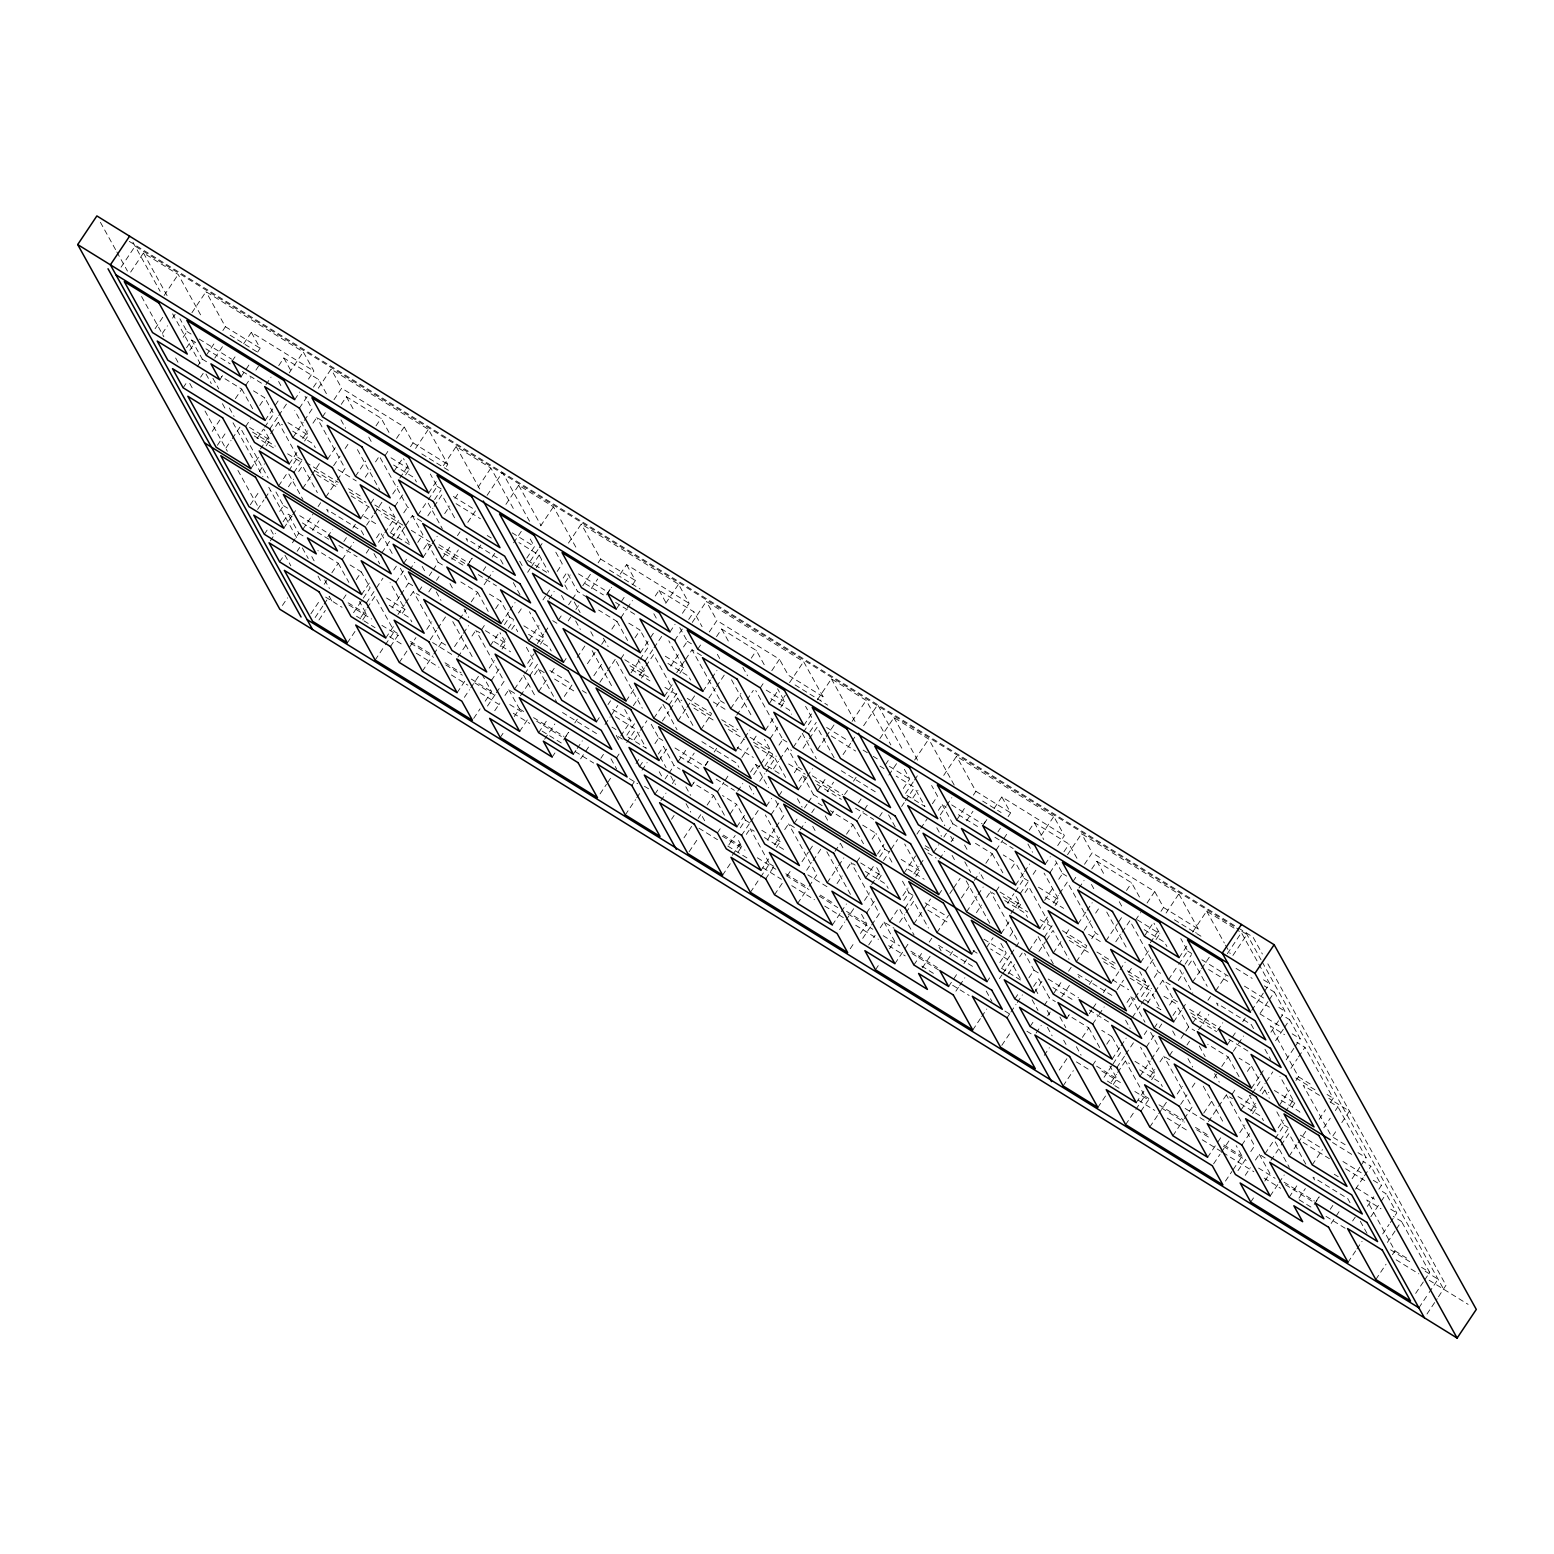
<?xml version="1.0" encoding="UTF-8"?>
<svg xmlns="http://www.w3.org/2000/svg" width="1554" height="1554" viewBox="0 0 1554 1554"><rect width="100%" height="100%" fill="white"/><g stroke="black" fill="none" stroke-linecap="round" stroke-linejoin="round"><path stroke-width="0.75" stroke-dasharray="5 3.75" d="M121.057 267.171L135.12 246.173L1234.595 926.806M130.672 272.067L143.454 252.972L178.205 274.475L201.748 316.938M164.141 295.474L178.205 274.475M155.07 328.749L162.743 317.288M162.335 333.43L167.463 325.796M172.572 318.143L175.136 314.335M191.938 312.684L206.002 291.686L303.283 351.923L313.869 371.017L307.478 380.575M183.158 337.257L187.004 331.526L179.934 318.803M186.597 347.669L191.705 340.035L195.765 342.54M189.821 350.252L194.93 342.618M183.119 387.781L186.966 382.051M197.183 366.783L202.311 359.129L191.705 340.035M206.235 355.361L215.19 341.997M222.863 330.536L225.408 326.728L206.002 291.686M200.621 377.175L203.166 373.368M214.782 358.119L222.455 346.678M219.774 379.778L223.601 374.048M232.148 360.936L236.402 354.953M243.667 343.764L251.34 332.303L313.869 371.017M240.987 376.864L244.813 371.134M246.095 369.23L249.941 363.5M257.595 352.059L260.159 348.232L251.34 332.303M212.199 431.41L219.872 419.968M235.353 398.679L241.764 389.141L221.309 376.495M245.687 385.353L250.796 377.719M255.924 370.085L258.469 366.278M217.366 445.318L225.019 433.857M265.928 384.732L271.056 377.098M278.729 365.637L283.838 358.003L318.589 379.526L327.991 396.503M225.893 448.076L231.022 440.442M232.304 438.539L239.957 427.078L268.22 478.049M245.668 426.495L250.777 418.861M259.732 405.497L264.84 397.863L250.718 389.122M289.219 372.921L303.283 351.923M265.112 420.396L274.067 407.031M275.33 405.128L279.176 399.397M257.051 438.597L263.442 429.059M264.724 427.136L273.679 413.772L264.84 397.863M269.813 428.885L277.486 417.443M278.768 415.52L286.441 404.079M260.47 448.989L269.425 435.644M270.707 433.721L278.38 422.28L282.459 424.805M294.697 399.65L299.805 392.016M250.816 468.725L258.488 457.284M266.161 445.823L270.007 440.093L264.122 429.487M299.398 408.158L307.07 396.697M313.461 387.16L318.589 379.526M259.363 471.503L264.491 463.869M318.298 388.209L331.08 369.114L428.36 429.351L447.785 464.374L445.221 468.201M292.91 437.606L303.127 422.338M304.409 420.415L312.082 408.974L305.031 396.231M250.311 504.778L259.265 491.414M302.719 438.461L307.847 430.827M312.956 423.193L316.802 417.463L324.961 422.513M257.575 509.44L263.966 499.902M265.248 497.999L270.357 490.345M289.238 463.927L296.911 452.467M304.584 441.025L308.411 435.295L294.716 410.567M322.494 416.86L326.321 411.13M333.993 399.689L341.666 388.228L331.08 369.114M278.613 485.936L287.568 472.571M288.85 470.668L297.805 457.303L278.38 422.28M293.939 472.416L301.612 460.955M341.258 404.37L346.387 396.717L381.118 418.24L389.374 433.1M288.442 486.79L293.551 479.156M298.679 471.522L302.506 465.792L317.366 492.599M264.335 534.285L268.162 528.554M279.681 511.383L283.508 505.652L275.272 490.792M302.777 488.344L310.45 476.884M311.732 474.98L319.386 463.519M270.318 540.87L275.427 533.236M283.1 521.775L288.228 514.141L294.308 517.909M327.641 459.11L335.314 447.649M283.78 528.185L291.453 516.724M292.735 514.821L296.561 509.09M333.644 465.695L340.035 456.157M345.143 448.523L348.99 442.793M279.642 561.888L283.469 556.157M292.424 542.793L298.815 533.255L288.228 514.141M302.739 529.467L312.976 514.199M318.084 506.565L320.648 502.738M325.854 497.047L336.091 481.779M337.373 479.875L345.046 468.414L316.802 417.463M376.01 425.874L381.118 418.24M297.125 551.281L299.689 547.474M312.568 530.322L318.958 520.784M355.439 476.32L365.676 461.052M365.268 477.175L370.376 469.541M375.505 461.907L379.331 456.177L407.575 507.128L411.674 509.673M327.797 536.713L332.498 529.331M282.42 605.458L287.529 597.824M385.042 455.575L388.869 449.864M396.542 438.403L404.215 426.942L341.666 388.228M343.881 541.433L346.445 537.626M352.836 528.069L355.4 524.261M360.606 518.57L369.561 505.205M370.843 503.302L374.669 497.571M393.861 471.503L402.816 458.139M410.489 446.697L413.034 442.871L404.215 426.942M324.203 584.246L326.767 580.438M331.876 572.804L338.267 563.247L317.832 550.602M415.578 448.446L428.36 429.351M342.21 559.479L347.319 551.845M348.601 549.922L353.71 542.288M366.589 525.155L372.979 515.598M374.261 513.694L381.934 502.233M399.844 478.088L408.799 464.724M310.858 613.811L319.813 600.446M392.754 494.017L397.863 486.383M405.536 474.922L409.382 469.191L403.496 458.585M315.151 617.521L322.824 606.06M324.106 604.156L329.215 596.522M394.91 506.313L403.846 492.968M318.958 619.988L325.349 610.431M366.278 553.127L368.842 549.3M376.515 537.839L380.341 532.128L393.298 555.477M378.457 542.346L383.585 534.712M384.848 532.808L395.085 517.54L389.199 506.915M343.453 598.698L346.018 594.871M356.235 579.603L361.363 571.969L349.262 564.471M390.967 531.954L398.64 520.493M403.749 512.859L407.575 507.128M381.895 552.758L390.85 539.393M392.132 537.49L399.786 526.029L381.546 514.743M443.376 465.637L456.157 446.561L490.909 468.065L514.452 510.528M396.95 538.539L404.623 527.078M405.905 525.174L412.296 515.637L422.377 521.872M428.613 493.026L436.285 481.565M361.616 594.502L369.289 583.061M417.987 515.034L426.942 501.67M428.224 499.766L437.179 486.402L430.322 474.028M353.554 612.703L370.182 587.898L361.363 571.969M434.596 499.592L440.986 490.054M366.336 602.991L375.272 589.646M376.554 587.723L382.944 578.185M427.816 515.889L432.925 508.255M434.207 506.351L441.88 494.891L455.594 519.619M360.819 617.385L365.948 609.751M367.21 607.847L374.883 596.386L394.308 631.41L398.368 633.935M393.764 569.949L396.328 566.142M347.338 642.851L355.011 631.39M362.684 619.929L366.511 614.218L359.46 601.476M403.71 563.383L407.536 557.653M417.773 542.385L422.882 534.731L412.296 515.637M395.92 582.264L403.593 570.804M444.697 513.616L449.805 505.982M454.933 498.348L458.76 492.618M409.693 569.968L414.801 562.315M423.756 548.97L427.583 543.24L431.643 545.745M423.154 557.284L430.827 545.823M432.09 543.919L437.218 536.285M391.977 607.905L399.65 596.445M400.932 594.541L408.605 583.08L400.369 568.22M478.127 487.16L490.909 468.065M397.96 614.471L404.351 604.933M405.633 603.03L413.306 591.569L419.444 595.376M385.742 638.034L394.697 624.669M402.369 613.228L404.934 609.401L390.073 582.614M418.997 590.986L422.843 585.256M429.234 575.699L431.798 571.891M433.061 569.988L438.189 562.334L427.583 543.24M442.113 558.566L451.068 545.201M457.459 535.664L460.023 531.837M375.136 660.062L384.091 646.697M385.353 644.774L394.308 631.41M467.793 522.338L475.466 510.877M487.101 495.337L502.447 472.416L529.525 521.25M390.462 646.522L398.135 635.081M428.826 591.841L431.39 588.014M436.499 580.38L439.063 576.573M451.942 559.421L458.333 549.883M399.281 662.451L408.236 649.086M409.518 647.183L415.909 637.645M505.924 504.37L518.706 485.275L553.457 506.779L575.815 547.125M469.308 562.237L471.872 558.43M478.263 548.873L480.827 545.066M467.152 565.792L472.28 558.158M426.728 629.409L431.837 621.775M430.147 639.801L436.538 630.264M437.82 628.36L445.493 616.899M483.255 570.532L485.819 566.705M492.21 557.167L494.755 553.341M422.377 671.173L432.595 655.905M433.877 653.981L441.55 642.54L413.306 591.569M459.731 619.075L466.122 609.518M471.25 601.884L477.641 592.346L459.246 580.963M484.129 584.751L486.693 580.924M487.956 579.02L493.084 571.386M513.636 542.793L521.309 531.332M454.526 646.619L462.179 635.159M463.461 633.255L468.589 625.621M540.656 525.874L553.457 506.779M457.944 657.012L465.617 645.57M472.008 636.013L475.854 630.283L479.933 632.828M526.787 558.08L534.459 546.619L528.574 536.013M481.546 629.7L485.372 623.97M495.609 608.702L500.718 601.068L486.596 592.327M530.322 561.052L537.995 549.592M539.277 547.688L543.123 541.957M527.661 572.299L530.205 568.492M531.487 566.569L539.16 555.128L518.9 542.579M536.324 567.637L541.433 560.003M500.99 623.601L508.663 612.14M509.945 610.236L515.054 602.602M457.109 692.676L464.782 681.215M490.365 645.629L499.32 632.264M504.448 624.63L509.557 616.977L500.718 601.068M508.255 628.282L513.364 620.648M518.492 612.995L522.319 607.284M464.374 697.357L469.502 689.723M470.784 687.8L478.457 676.359M568.453 543.084L581.254 523.989L678.535 584.207L689.121 603.321L681.448 614.782M500.194 646.483L505.303 638.849M511.713 629.292L514.257 625.485L517.696 631.662M489.257 668.123L494.386 660.489M502.059 649.028L505.885 643.298L499.999 632.692M557.148 571.464L562.257 563.83L554.02 548.97M542.948 599.902L545.512 596.095M546.794 594.172L550.621 588.442M491.414 680.438L499.087 668.978M549.067 599.048L554.176 591.414M563.131 578.049L566.957 572.319L577.564 591.433L585.625 596.425M473.698 718.375L480.089 708.818M485.198 701.184L491.608 691.647L482.187 674.65M565.073 582.556L570.182 574.922M528.787 640.811L539.024 625.543M487.47 706.06L495.143 694.619M496.425 692.696L504.098 681.254L475.854 630.283M537.334 643.57L543.725 634.032M545.007 632.128L548.834 626.398M494.735 710.741L499.844 703.107M504.972 695.473L508.799 689.743L516.88 694.735M527.68 663.305L534.071 653.768M540.462 644.23L544.308 638.5L529.448 611.713M558.372 620.065L562.218 614.354M568.609 604.797L571.153 600.99M572.435 599.067L577.564 591.433M582.769 585.741L590.442 574.3M598.115 562.839L600.66 559.032L581.254 523.989M514.51 689.141L523.445 675.776M524.728 673.873L533.682 660.508L524.533 644.016M529.817 675.621L537.49 664.16M568.201 620.92L570.745 617.113M575.874 609.479L578.418 605.652M591.316 588.519L597.707 578.962M520.493 695.726L529.448 682.361M534.557 674.727L538.383 668.997L544.463 672.765M500.213 737.49L504.059 731.759M514.277 716.491L519.405 708.857L508.799 689.743M538.655 691.549L546.328 680.089M551.437 672.455L555.283 666.724M607.4 593.239L611.246 587.509M620.201 574.145L626.592 564.607L689.121 603.321M606.526 594.891L611.654 587.257M563.539 662.315L566.083 658.507M519.658 731.39L527.33 719.929M577.194 657.439L584.867 645.998M616.239 609.168L620.065 603.438M621.347 601.534L625.174 595.804M632.847 584.343L635.411 580.536L626.592 564.607M538.636 732.672L547.571 719.308M564.296 696.445L571.969 684.984M587.451 663.713L595.124 652.253M601.67 644.347L604.215 640.52M611.887 629.079L617.016 621.445L598.62 610.062M620.94 617.657L626.048 610.023M627.33 608.119L632.439 600.485M544.619 739.257L554.836 723.989M593.881 675.699L601.553 664.257M655.244 596.037L659.09 590.306L693.842 611.81L702.078 626.689M599.863 682.284L606.274 672.746M607.536 670.842L615.209 659.382M565.831 736.343L568.375 732.536M574.786 722.979L577.33 719.172M552.156 757.089L556.002 751.359M563.675 739.918L568.783 732.284M620.92 658.779L624.747 653.068M634.984 637.781L640.093 630.147L627.991 622.668M665.753 603.302L678.535 584.207M640.365 652.699L649.319 639.335M650.582 637.431L654.428 631.701M573.368 754.176L575.932 750.368M577.214 748.465L582.323 740.831M596.483 721.775L600.33 716.044M608.002 704.584L610.547 700.776M631.021 672.804L638.694 661.344M639.976 659.44L648.931 646.076L640.093 630.147M645.065 661.188L652.738 649.727M654.02 647.824L661.693 636.363M580.633 758.857L584.479 753.127M585.761 751.223L589.588 745.493M605.03 724.533L610.139 716.899M611.421 714.995L617.812 705.438M639.568 675.563L644.677 667.929M645.959 666.025L653.632 654.564L673.057 689.607L664.102 702.971M669.949 631.954L675.058 624.319M626.068 701.029L633.741 689.587M641.413 678.127L645.26 672.396L638.189 659.654M674.65 640.442L682.323 629.001M688.713 619.444L693.842 611.81M633.333 705.71L638.461 698.076M600.893 758.235L603.438 754.409M692.268 622.416L706.332 601.417L803.612 661.654L823.037 696.678L820.473 700.504M620.745 736.013L630.963 720.745L623.912 708.002M670.706 666.083L678.379 654.622M683.507 646.988L687.334 641.258L679.098 626.398M626.845 735.159L635.8 721.794M616.491 757.866L619.055 754.04M626.728 742.598L635.683 729.234L615.403 716.685M676.709 672.668L684.382 661.208M685.644 659.304L692.035 649.766L702.272 656.079M634.11 739.84L639.218 732.206M640.501 730.283L646.891 720.745M664.49 696.231L672.163 684.77M679.836 673.309L683.663 667.579L668.822 640.792M600.058 793.9L606.448 784.343M607.731 782.439L611.577 776.709M697.746 649.164L701.573 643.434M709.246 631.992L716.918 620.532L706.332 601.417M653.865 718.239L662.82 704.875M669.191 704.72L676.864 693.259M716.511 636.654L721.639 629.02L756.371 650.543L764.607 665.403M662.412 721.017L668.803 711.46M670.085 709.556L677.758 698.096L681.817 700.601M636.033 763.616L639.879 757.886M639.588 766.588L643.414 760.858M654.933 743.667L658.76 737.956L650.524 723.076M631.798 785.469L634.362 781.643M642.035 770.201L647.144 762.567M678.03 720.648L685.702 709.187M686.965 707.284L694.638 695.823M658.352 754.078L663.48 746.444L674.067 765.559L680.128 769.288M702.894 691.413L710.567 679.953M711.849 678.049L716.977 670.415M659.032 760.489L666.705 749.028M625.291 814.918L635.528 799.65M636.81 797.746L640.636 792.016M708.896 697.999L715.287 688.441M716.569 686.538L724.242 675.096M654.894 794.191L658.721 788.461M665.112 778.904L667.676 775.096M668.958 773.193L674.067 765.559M677.991 761.771L686.946 748.406M701.107 729.35L711.343 714.082M716.452 706.448L720.298 700.718L692.035 649.766M751.262 658.177L756.371 650.543M660.877 800.776L665.986 793.123M672.377 783.585L674.941 779.778M687.82 762.625L694.211 753.088M730.691 708.624L740.928 693.356M736.693 715.209L745.629 701.845M746.911 699.922L753.302 690.384M705.186 765.442L707.75 761.635M714.141 752.078L716.705 748.27M691.53 786.188L695.376 780.458M705.594 765.19L708.158 761.363M671.561 819.249L674.106 815.423M760.275 687.878L764.121 682.148M771.794 670.706L779.467 659.246L716.918 620.532M735.858 750.873L743.531 739.413M744.813 737.509L749.922 729.875M769.113 703.807L778.068 690.442M683.974 837.82L691.647 826.378M698.173 818.453L700.737 814.646M707.128 805.089L713.519 795.551L693.084 782.905M789.549 682.653L803.612 661.654M717.443 791.763L723.853 782.225M725.116 780.322L728.962 774.591M741.841 757.439L748.232 747.901M753.36 740.267L757.187 734.537M778.942 704.661L785.333 695.124M765.442 730.127L773.115 718.667M780.788 707.225L784.615 701.495L777.563 688.752M689.121 851.728L698.076 838.364M770.143 738.616L777.816 727.175M737.703 791.141L742.812 783.507M750.485 772.047L755.594 764.413L759.692 766.957M753.709 774.65L760.1 765.112M761.382 763.189L770.337 749.824L764.451 739.218M717.424 832.905L721.27 827.175M730.205 813.81L736.615 804.273L722.493 795.531M764.937 766.161L773.892 752.796M779.001 745.162L782.827 739.432L755.768 690.598M759.692 781.235L764.821 773.601M766.103 771.697L775.038 758.333L752.758 744.521M817.346 699.844L831.409 678.845L866.161 700.368L890.869 744.949M773.484 768.919L778.593 761.285M779.875 759.382L787.548 747.921L791.569 750.427M803.865 725.31L811.538 713.869M736.868 826.806L744.541 815.345M793.239 747.338L802.194 733.974M803.476 732.07L812.412 718.706L805.574 706.332M728.807 845.007L735.197 835.469M740.326 827.835L745.434 820.182L736.615 804.273M809.848 731.895L816.238 722.357M741.588 835.294L749.261 823.853M750.524 821.93L758.197 810.489M803.068 748.193L808.177 740.559M809.459 738.655L817.132 727.194L835.411 760.159M732.245 855.419L741.2 842.054M746.308 834.42L750.135 828.69L754.234 831.215M766.452 806.079L771.58 798.426M722.591 875.155L730.263 863.694M737.936 852.233L741.763 846.503L737.062 838.014M778.962 795.667L782.789 789.956M794.308 772.765L798.134 767.035L787.548 747.921M771.173 814.568L778.845 803.107M817.385 749.727L825.057 738.286M826.339 736.363L834.012 724.922M799.009 781.254L802.835 775.524L806.895 778.049M798.406 789.587L806.079 778.127M807.342 776.223L812.47 768.589M767.229 840.19L774.902 828.748M776.184 826.825L783.857 815.384L775.601 800.524M852.097 721.367L866.161 700.368M774.494 844.871L779.603 837.237M784.712 829.603L788.558 823.873L796.736 828.942M760.994 870.337L768.667 858.876M776.34 847.435L780.186 841.705L765.326 814.918M794.249 823.27L798.096 817.559M804.486 808.002L807.05 804.195M808.313 802.272L813.441 794.638L802.835 775.524M817.365 790.869L825.038 779.409M750.388 892.346L759.343 878.981M760.605 877.078L769.56 863.713L750.135 828.69M843.045 754.622L850.718 743.181M851.981 741.277L855.827 735.547M863.635 725.718L877.699 704.72L902.427 749.319M765.714 878.826L774.65 865.461M800.232 829.855L805.361 822.221M811.751 812.684L814.315 808.857M827.194 791.724L833.585 782.167M774.533 894.754L782.206 883.294M787.315 875.66L791.161 869.929M879.894 738.577L893.958 717.579L928.709 739.082L955.768 787.917M830.904 815.287L834.731 809.556M844.56 794.541L847.532 790.462M853.515 781.176L856.079 777.35M801.981 861.712L808.371 852.155M809.634 850.252L813.48 844.521M806.681 870.201L811.79 862.567M813.072 860.644L820.745 849.203M858.507 802.835L861.071 799.009M885.45 764.685L889.296 758.954M797.629 903.457L807.847 888.189M809.129 886.285L816.802 874.824L788.558 823.873M834.984 851.378L840.092 843.744M846.503 834.187L852.893 824.65L830.399 810.722M858.099 818.958L863.208 811.324M864.49 809.42L868.336 803.69M888.888 775.096L896.561 763.636M827.214 882.73L837.431 867.462M838.713 865.559L843.841 857.905M914.626 760.081L928.709 739.082M879.622 816.413L882.186 812.606M837.023 883.585L842.151 875.951M847.26 868.317L851.106 862.587L855.186 865.112M903.321 788.48L909.712 778.923L903.826 768.317M856.798 861.984L860.625 856.273M872.144 839.082L875.97 833.352L861.848 824.611M905.574 793.356L913.247 781.895M914.529 779.991L918.375 774.261M901.631 806.507L904.195 802.699M905.458 800.776L914.412 787.412L896.172 776.126M912.839 798.018L917.967 790.384M877.524 854.001L883.915 844.444M832.361 924.98L840.034 913.519M841.316 911.615L846.425 903.981M865.617 877.913L874.572 864.548M879.681 856.914L884.809 849.28L875.97 833.352M883.507 860.566L889.898 851.029M891.18 849.125L897.571 839.568M839.626 929.642L844.754 922.008M846.036 920.104L853.709 908.643M943.705 775.368L956.506 756.293L1053.787 816.51L1064.373 835.625L1056.701 847.085M871.619 884.498L880.555 871.134M864.51 900.426L869.618 892.792M878.573 879.428L881.137 875.601L876.437 867.113M932.381 803.768L937.509 796.134L931.623 785.508M916.938 834.109L919.482 830.302M920.764 828.379L927.155 818.841M866.666 912.742L874.339 901.281M938.383 810.353L942.21 804.622L946.269 807.128M850.232 948.756L854.059 943.025M860.45 933.488L866.841 923.95L860.974 913.325M940.325 814.859L945.434 807.225M946.716 805.302L951.825 797.668M904.039 873.115L915.539 855.924M862.723 938.363L870.395 926.903M871.677 924.999L879.35 913.558L851.106 862.587M913.869 873.97L918.977 866.336M920.259 864.412L924.086 858.702M868.705 944.949L875.096 935.411M880.224 927.777L884.051 922.046L894.133 928.282M902.932 895.609L908.041 887.975M915.714 876.514L919.541 870.784L904.7 843.997M933.624 852.369L938.733 844.735M943.861 837.101L946.405 833.274M947.687 831.371L952.796 823.737L942.21 804.622M956.74 819.949L965.694 806.584M973.367 795.143L975.912 791.316L956.506 756.293M889.743 921.444L898.698 908.08M903.826 900.446L908.935 892.812L902.078 880.438M905.069 907.924L912.742 896.464M939.607 858.954L944.735 851.32M951.126 841.782L953.67 837.956M966.569 820.823L972.959 811.266M899.572 922.299L904.681 914.665M905.963 912.761L913.635 901.301L928.496 928.088M875.465 969.793L879.311 964.063M889.529 948.795L894.638 941.161L884.051 922.046M913.907 923.853L922.862 910.489M924.125 908.566L930.535 899.028M982.652 825.543L986.499 819.813M994.171 808.352L1001.844 796.911L1064.373 835.625M984.342 823.367L986.887 819.56M938.791 894.618L942.618 888.888M894.91 963.694L903.865 950.329M905.147 948.426L908.973 942.695M949.882 893.569L952.447 889.743M953.729 887.839L960.119 878.301M997.882 831.914L1000.426 828.107M1008.099 816.646L1010.663 812.839L1001.844 796.911M913.888 964.976L922.823 951.611M929.214 942.074L931.778 938.247M936.984 932.555L948.503 915.384M961.421 897.921L970.376 884.556M974.358 880.458L979.467 872.824M985.858 863.286L992.248 853.748L973.872 842.346M996.192 849.96L1002.583 840.423M1003.865 838.5L1007.691 832.769M922.416 967.734L930.088 956.293M966.588 911.829L976.806 896.561M978.088 894.638L983.196 887.004M1029.234 830.244L1034.342 822.61L1069.094 844.113L1077.33 858.973M976.398 912.684L981.526 905.05M986.635 897.416L990.461 891.685L994.56 894.21M950.018 955.283L952.583 951.475M996.172 891.083L999.999 885.353M1011.518 868.181L1015.345 862.451L1003.243 854.953M1041.005 835.605L1053.787 816.51M1015.617 885.003L1023.29 873.542M1024.552 871.639L1029.68 864.005M948.62 986.479L952.466 980.749M953.748 978.845L957.575 973.115M963.966 963.577L966.53 959.75M971.736 954.078L974.3 950.252M1007.555 903.204L1013.946 893.647M1015.228 891.743L1024.183 878.379L1015.345 862.451M1020.318 893.492L1027.99 882.031M1033.099 874.397L1036.945 868.667M955.885 991.161L958.449 987.334M959.731 985.43L964.84 977.796M986.673 947.299L993.064 937.742M1010.974 913.597L1019.929 900.232M1025.038 892.598L1028.884 886.868L1048.309 921.91L1043.181 929.545M1045.201 864.257L1050.31 856.623M1001.32 933.332L1010.275 919.968M1017.948 908.507L1020.512 904.7L1014.626 894.074M1049.902 872.746L1056.293 863.208M1063.966 851.747L1069.094 844.113M1009.867 936.091L1013.713 930.38M1067.52 854.719L1081.584 833.721L1178.864 893.938L1198.289 928.981L1195.725 932.808M987.043 981.681L989.587 977.854M999.824 962.586L1006.215 953.029L1000.329 942.423M1044.676 900.29L1053.631 886.926M1058.76 879.292L1062.586 873.562L1055.535 860.819M1002.097 967.462L1009.77 956.001M1011.052 954.098L1018.725 942.637L990.461 891.685M999.416 978.709L1001.98 974.902M1003.262 972.979L1010.935 961.537L990.656 948.989M1053.224 903.049L1058.352 895.415M1059.614 893.511L1067.287 882.05L1095.551 933.022L1099.63 935.547M1008.08 974.047L1014.471 964.49M1019.579 956.856L1022.144 953.049M1039.743 928.515L1047.415 917.074M1055.088 905.613L1058.915 899.883L1044.074 873.095M972.746 1030.011L980.419 1018.55M981.701 1016.646L986.809 1009.012M1072.998 881.468L1076.825 875.737M1084.498 864.277L1092.171 852.835L1081.584 833.721M1029.117 950.543L1038.072 937.179M1044.443 937.023L1052.116 925.562M1078.981 888.053L1084.09 880.419M1091.763 868.958L1096.891 861.324L1131.623 882.827L1141.044 899.824M1038.946 951.398L1045.337 941.86M1046.619 939.937L1053.01 930.399L1068.997 959.245M1014.84 998.872L1018.666 993.161M1028.903 977.874L1034.012 970.24L1024.591 953.262M1007.05 1017.773L1009.614 1013.946M1010.877 1012.042L1016.005 1004.408M1017.268 1002.505L1022.396 994.871M1053.282 952.932L1060.955 941.491M1066.063 933.857L1069.89 928.126M1033.604 986.382L1038.732 978.748L1049.319 997.843L1055.36 1001.592M1078.146 923.717L1085.819 912.256M1087.101 910.353L1092.209 902.719M1034.284 992.792L1041.957 981.332M1001.825 1045.318L1010.78 1031.953M1084.148 930.302L1090.539 920.745M1095.648 913.111L1099.474 907.381M1030.127 1026.475L1033.973 1020.764M1044.21 1005.477L1049.319 997.843M1053.243 994.074L1062.198 980.71M1068.589 971.153L1071.153 967.346M1076.359 961.654L1086.596 946.386M1091.704 938.752L1095.551 933.022M1126.514 890.461L1131.623 882.827M1036.13 1033.06L1041.238 1025.426M1047.629 1015.889L1050.193 1012.062M1061.79 996.833L1069.463 985.372M1105.943 940.908L1117.462 923.736M1118.744 921.833L1122.571 916.102M1115.772 941.782L1120.881 934.148M1122.163 932.225L1129.836 920.784L1158.08 971.736L1162.178 974.261M1089.393 984.381L1091.957 980.555M1066.782 1018.492L1069.346 1014.665M1044.249 1055.36L1049.358 1047.726M1135.527 920.182L1140.655 912.548M1147.046 903.01L1154.719 891.549L1092.171 852.835M1089.276 1013.674L1091.821 1009.847M1093.103 1007.944L1096.949 1002.213M1103.34 992.676L1105.904 988.849M1111.11 983.158L1118.783 971.716M1120.065 969.793L1125.174 962.159M1144.366 936.11L1153.321 922.746M1160.993 911.285L1163.538 907.478L1154.719 891.549M1059.226 1070.123L1066.899 1058.662M1082.38 1037.392L1088.771 1027.854L1068.336 1015.189M1166.083 913.033L1178.864 893.938M1092.695 1024.067L1097.823 1016.433M1099.105 1014.529L1104.214 1006.895M1117.093 989.743L1123.484 980.205M1128.612 972.571L1132.439 966.841M1150.349 942.695L1159.303 929.331M1140.694 962.431L1149.649 949.067M1156.04 939.529L1159.867 933.799L1153.981 923.173M1063.091 1085.935L1073.328 1070.667M1145.395 970.92L1153.068 959.459M1127.019 1002.447L1130.846 996.716L1134.944 999.241M1128.962 1006.953L1134.09 999.319M1135.352 997.396L1145.589 982.128L1139.704 971.522M1092.676 1065.209L1096.522 1059.478M1106.739 1044.21L1111.868 1036.557L1101.767 1030.321M1141.452 996.561L1149.125 985.1M1154.253 977.466L1158.08 971.736M1132.4 1017.346L1140.073 1005.904M1141.355 1003.981L1150.29 990.617L1130.03 978.088M1192.598 932.147L1206.662 911.149L1239.373 931.39M1147.454 1003.146L1153.845 993.589M1155.127 991.685L1162.8 980.224L1172.881 986.479M1179.117 957.614L1186.79 946.153M1112.12 1059.109L1119.793 1047.649M1121.075 1045.745L1126.184 1038.111M1168.491 979.642L1177.446 966.277M1178.728 964.354L1187.664 951.009L1180.826 938.635M1104.059 1077.311L1111.732 1065.85M1113.014 1063.946L1120.687 1052.485L1111.868 1036.557M1185.1 964.199L1191.491 954.661M1116.821 1067.598L1124.494 1056.137M1125.776 1054.234L1133.449 1042.773M1178.321 980.496L1183.429 972.862M1188.538 965.228L1192.384 959.498L1207.225 986.285M1111.324 1081.972L1116.452 1074.338M1117.714 1072.435L1125.387 1060.974L1129.486 1063.519M1144.268 1034.556L1146.833 1030.729M1097.843 1107.439L1105.516 1095.997M1113.188 1084.537L1117.015 1078.806L1109.964 1066.063M1154.214 1027.971L1158.041 1022.241M1169.54 1005.069L1173.387 999.339L1162.8 980.224M1146.425 1046.872L1154.098 1035.411M1159.206 1027.777L1161.77 1023.95M1192.637 982.031L1200.31 970.57M1201.592 968.666L1209.265 957.225M1172.979 1015.461L1178.087 1007.827L1188.693 1026.941L1194.735 1030.69M1173.659 1021.872L1181.331 1010.43M1182.594 1008.527L1186.44 1002.796M1139.917 1076.32L1150.154 1061.032M1151.436 1059.129L1159.09 1047.687L1149.688 1030.69M1227.349 953.67L1241.413 932.672L1269.657 983.624L1264.548 991.258M1149.746 1077.175L1154.855 1069.541M1159.964 1061.906L1163.81 1056.176L1169.948 1059.964M1232.905 955.457L1246.968 934.459L1236.654 928.088M1136.246 1102.641L1143.919 1091.18M1151.592 1079.719L1155.438 1074.008L1140.578 1047.202M1169.502 1055.574L1173.348 1049.844M1181.021 1038.402L1188.693 1026.941M1192.617 1023.154L1201.572 1009.809M1207.963 1000.252L1210.527 996.444M1125.64 1124.649L1134.575 1111.285M1135.857 1109.381L1144.812 1096.017L1125.387 1060.974M1215.733 990.753L1225.97 975.485M1140.966 1111.129L1148.639 1099.669M1187.003 1044.987L1189.548 1041.161M1198.6 1029.739L1208.837 1014.471M1149.785 1127.058L1157.458 1115.597M1158.74 1113.694L1166.413 1102.233M1217.656 1030.399L1222.784 1022.765M1177.213 1093.997L1182.341 1086.363M1180.651 1104.408L1187.042 1094.871M1192.151 1087.217L1195.997 1081.506M1227.369 1044.676L1231.195 1038.946M1232.477 1037.042L1236.324 1031.312M1242.714 1021.755L1245.259 1017.948M1251.747 1010.353L1263.266 993.161M1172.881 1135.76L1183.099 1120.492M1184.381 1118.589L1192.054 1107.128L1163.81 1056.176M1214.082 1077.952L1216.627 1074.125M1221.755 1066.491L1228.146 1056.953L1207.691 1044.288M1233.352 1051.262L1237.178 1045.531M1238.46 1043.628L1243.589 1035.994M1260.294 1013.111L1267.967 1001.67M1269.249 999.746L1274.358 992.112L1264.276 985.877M1203.748 1113.111L1212.683 1099.766M1208.449 1121.619L1217.404 1108.255M1218.686 1106.351L1226.359 1094.89L1232.477 1098.678M1270.9 1032.225L1278.573 1020.764M1279.836 1018.861L1284.964 1011.227L1274.358 992.112M1232.05 1094.288L1235.877 1088.558M1247.396 1071.386L1251.223 1065.656L1239.121 1058.157M1275.601 1040.714L1283.274 1029.272M1284.556 1027.349L1289.665 1019.715L1281.564 1014.704M1251.494 1088.208L1259.167 1076.747M1260.449 1074.844L1264.276 1069.113M1207.613 1157.283L1216.568 1143.919M1217.85 1141.996L1221.677 1136.285M1240.869 1110.216L1251.106 1094.948M1252.388 1093.045L1260.061 1081.584L1251.223 1065.656M1260.041 1090.966L1265.15 1083.332M1266.432 1081.429L1272.823 1071.871M1213.596 1163.868L1220.007 1154.311M1221.269 1152.408L1228.942 1140.947M1250.698 1111.071L1255.807 1103.437M1262.198 1093.899L1264.762 1090.073L1268.841 1092.598M1286.188 1059.828L1293.86 1048.367M1295.142 1046.464L1300.251 1038.83L1289.665 1019.715M1239.762 1132.73L1244.871 1125.077M1252.543 1113.635L1256.39 1107.905L1249.319 1095.162M1290.908 1068.317L1297.299 1058.779M1298.581 1056.875L1304.971 1047.318L1296.794 1042.268M1241.918 1145.026L1250.873 1131.662M1225.484 1181.059L1231.875 1171.522M1233.157 1169.599L1242.093 1156.234L1236.207 1145.628M1279.292 1105.399L1289.509 1090.131M1295.919 1080.593L1298.464 1076.767L1270.22 1025.815L1284.536 1034.673M1237.975 1170.667L1245.648 1159.206M1250.756 1151.572L1254.602 1145.842L1226.359 1094.89M1285.275 1111.984L1294.229 1098.62M1245.24 1175.348L1250.348 1167.695M1255.477 1160.061L1259.303 1154.35L1267.365 1159.342M1278.184 1127.913L1283.293 1120.279M1292.248 1106.914L1294.793 1103.087L1279.952 1076.3M1264.995 1153.748L1273.95 1140.383M1275.232 1138.48L1284.187 1125.115L1275.038 1108.624M1280.321 1140.228L1287.994 1128.767M1270.997 1160.333L1279.933 1146.969M1281.215 1145.065L1288.888 1133.604L1308.313 1168.647M1250.717 1202.077L1254.544 1196.366M1264.781 1181.079L1269.89 1173.445L1259.303 1154.35M1289.16 1156.137L1296.832 1144.696M1298.114 1142.792L1305.787 1131.331M1319.152 1119.288L1325.543 1109.731M1330.651 1102.097L1333.215 1098.289L1304.971 1047.318M1270.162 1195.997L1277.835 1184.536M1279.117 1182.633L1284.226 1174.999M1323.853 1127.777L1330.243 1118.22M1335.372 1110.586L1337.916 1106.778L1327.699 1100.446M1289.121 1197.279L1298.076 1183.915M1312.236 1164.859L1322.473 1149.591M1332.846 1135.955L1336.673 1130.224M1341.801 1122.59L1349.474 1111.129L1328.845 1098.367M1298.95 1198.134L1305.341 1188.577M1316.335 1200.951L1318.88 1197.124M1314.179 1204.505L1319.288 1196.871M1330.263 1209.245L1332.827 1205.418M1352.097 1178.728L1359.769 1167.287M1361.051 1165.364L1366.16 1157.73L1337.916 1106.778M1331.137 1223.464L1334.983 1217.734M1336.265 1215.83L1340.092 1210.1M1355.535 1189.14L1363.208 1177.679M1364.49 1175.776L1370.881 1166.219L1362.8 1161.226M1352.66 1220.92L1355.224 1217.112M1367.403 1206.331L1373.794 1196.794M1378.903 1189.16L1381.467 1185.333L1370.881 1166.219M1370.842 1216.743L1379.777 1203.379M1381.059 1201.475L1386.187 1193.822L1380.088 1190.073M1347.998 1262.314L1355.671 1250.853M1356.953 1248.95L1362.062 1241.316M1382.71 1233.934L1389.101 1224.397M1390.383 1222.493L1396.774 1212.936L1386.187 1193.822M1387.411 1242.423L1395.084 1230.982M1396.366 1229.078L1401.475 1221.425L1393.297 1216.374M1375.795 1279.525L1386.032 1264.237M1392.423 1254.7L1394.987 1250.892L1366.724 1199.921L1381.04 1208.779M1415.655 1293.394L1423.328 1281.933M1424.61 1280.03L1429.719 1272.396L1401.475 1221.425M1418.88 1307.827L1427.835 1294.463M1429.117 1292.559L1438.052 1279.195L1423.619 1270.259M1426.98 1314.004L1437.197 1298.736M1438.48 1296.813L1445.978 1285.236L1267.073 962.509M129.273 241.394L1236.46 926.806M1238.519 928.088L1252.951 937.023L1262.372 954.001M225.408 326.728L260.159 348.232M413.034 442.871L447.785 464.374M600.66 559.032L635.411 580.536M823.037 696.678L788.286 675.174L779.467 659.246M975.912 791.316L1010.663 812.839M1163.538 907.478L1198.289 928.981M230.128 335.217L256.701 351.67M421.833 453.904L448.407 470.338M609.459 570.046L640.112 589.024M795.046 684.926L827.738 705.166M982.672 801.087L1001.067 812.47M1174.377 919.754L1200.951 936.207M1263.519 979.836L1269.657 983.624M1236.032 968.395L1252.174 978.379M187.004 331.526L191.064 334.052M199.165 339.063L231.585 359.129M390.986 457.808L409.382 469.191M437.179 486.402L441.219 488.908M453.38 496.445L475.679 510.236M512.16 532.828L534.459 546.619M578.476 573.873L604.817 590.19M687.334 641.258L691.433 643.803M766.239 690.112L784.615 701.495M826.611 727.486L848.911 741.277M863.092 750.077L871.192 755.089M873.231 756.351L877.272 758.857M889.432 766.375L909.712 778.923M951.689 804.914L982.089 823.737M1062.586 873.562L1066.666 876.106M1137.392 919.871L1159.867 933.799M1187.664 951.009L1191.724 953.515M1201.864 959.789L1228.204 976.087M1244.424 986.13L1266.724 999.941M1278.884 1007.458L1284.964 1011.227M205.905 348.815L230.225 363.869M242.385 371.387L262.645 383.935M393.648 465.034L414.083 477.68L416.433 481.934M456.06 503.671L480.38 518.725M585.198 583.624L603.438 594.91M615.598 602.447L635.877 614.995M770.939 698.601L789.335 709.984L791.685 714.238M831.312 735.974L855.632 751.029M879.952 766.083L884.012 768.608M958.429 814.665L980.729 828.457M994.91 837.256L1013.15 848.542M1144.152 929.642L1164.587 942.287L1166.937 946.541M1208.585 969.521L1228.864 982.07M1251.164 995.881L1269.404 1007.167M202.311 359.129L208.353 362.878M487.218 535.508L491.258 538.014M527.564 560.489L547.746 572.979M906.856 795.298L924.999 806.526L914.412 787.412M952.796 823.737L958.857 827.486M1259.906 1013.849L1280.088 1026.339M1292.19 1033.837L1300.251 1038.83M287.976 422.63L308.411 435.295M665.267 656.196L683.663 667.579M1024.183 878.379L1028.262 880.904M1038.48 887.237L1058.915 899.883M292.696 431.138L313.131 443.784L315.326 447.766M667.929 663.422L688.383 676.087L690.578 680.069M841.258 770.726L876.009 792.229M1045.24 896.988L1063.635 908.371M720.298 700.718L724.378 703.243M782.827 739.432L786.926 741.977M338.092 469.697L356.255 480.944M713.344 702L727.466 710.741M1088.596 934.304L1102.718 943.045M249.572 427.447L270.007 440.093M297.805 457.303L303.885 461.072M305.905 462.334L338.345 482.4M348.465 488.675L362.665 497.455M374.825 504.992L395.085 517.54M439.102 544.774L465.442 561.091M624.825 659.751L645.26 672.396M687.237 698.387L711.557 713.441M721.697 719.716L737.917 729.758M750.077 737.276L770.337 749.824M798.134 767.035L802.194 769.541M812.315 775.815L842.715 794.638M925.271 845.745L929.35 848.27M1000.057 892.054L1020.512 904.7M1062.489 930.691L1086.809 945.745M1096.949 952.019L1115.189 963.305M1127.349 970.842L1145.589 982.128M1173.387 999.339L1177.446 1001.844M1189.606 1009.381L1215.947 1025.679M1298.464 1076.767L1312.78 1085.624M1327.077 1094.482L1333.215 1098.289M252.583 432.109L275.252 446.134M287.626 453.807L302.059 462.742M314.432 470.396L337.121 484.44M349.495 492.094L365.986 502.311M376.282 508.682L403.088 525.271M411.344 530.38L429.895 541.88M438.15 546.969L467.016 564.84M629.894 665.675L648.445 677.175M664.937 687.373L677.311 695.026M691.744 703.962L712.373 716.724M724.727 724.397L739.16 733.333M753.593 742.268L776.281 756.293M788.655 763.966L805.147 774.164M815.462 780.555L840.19 795.862M924.727 848.193L928.865 850.757M1003.088 896.697L1027.816 912.023M1040.189 919.677L1054.622 928.612M1066.996 936.266L1087.625 949.028M1102.058 957.963L1116.491 966.899M1128.845 974.552L1151.533 988.597M1163.907 996.25L1178.34 1005.185M1190.714 1012.858L1215.442 1028.165M1295.861 1077.952L1316.471 1090.714M254.273 435.936L274.708 448.601M316.705 474.592L338.986 488.383M351.146 495.92L369.386 507.206M443.803 553.263L466.103 567.074M478.263 574.611L496.503 585.897M552.68 620.668L558.799 624.455M631.565 669.502L649.961 680.885M693.978 708.138L716.277 721.93M728.438 729.467L744.638 739.51M817.035 784.323L841.355 799.378M855.535 808.158L873.775 819.444M927.932 852.971L936.11 858.022M1004.778 900.543L1025.213 913.189L1027.563 917.443M1069.23 940.442L1089.49 952.99M1103.69 961.771L1117.87 970.551M1192.287 1016.607L1216.607 1031.681M1228.767 1039.199L1249.027 1051.747M1319.521 1095.395L1303.184 1085.275L1331.428 1136.227M363.986 516.414L378.108 525.155M390.209 532.653L410.392 545.143L399.786 526.029M438.189 562.334L444.23 566.083M737.218 747.455L753.36 757.458M767.482 766.2L781.604 774.941M813.441 794.638L819.482 798.387M1112.47 979.758L1128.612 989.743M1144.754 999.746L1148.775 1002.233M1156.856 1007.245L1160.896 1009.731L1150.29 990.617M818.142 803.127L822.221 805.671M509.557 616.977L513.636 619.522M523.853 625.835L544.308 638.5M884.809 849.28L888.888 851.806M901.165 859.401L919.541 870.784M1274.358 1090.442L1294.793 1103.087M528.574 634.343L549.009 646.988L551.223 650.971M701.884 741.627L736.635 763.131L738.908 767.268M907.905 869.172L924.261 879.292M1111.887 995.434L1077.136 973.931L1079.35 977.913M1281.118 1100.193L1299.513 1111.596L1301.708 1115.558M1333.468 1137.489L1345.725 1145.084M1358.002 1152.679L1366.16 1157.73M1332.555 1142.501L1352.718 1154.991M283.508 505.652L287.568 508.158M299.728 515.675L326.068 531.992M408.605 583.08L412.684 585.605M485.45 630.652L505.885 643.298M549.902 670.551L570.163 683.1M582.323 690.617L586.382 693.142M612.723 709.44L630.963 720.745M658.76 737.956L662.82 740.462M674.98 747.979L703.36 765.559M860.702 862.956L881.137 875.601M908.935 892.812L912.994 895.318M925.154 902.855L947.435 916.646M983.915 939.238L1006.215 953.029M1034.012 970.24L1040.092 974.008M1048.212 979.02L1078.612 997.843M1237.994 1096.522L1256.39 1107.905M1284.187 1125.115L1288.227 1127.621M1300.407 1135.158L1322.687 1148.95M1342.967 1161.498L1361.207 1172.784M1373.367 1180.321L1381.467 1185.333M302.408 522.921L328.768 539.238M338.889 545.512L357.129 556.798M494.25 641.685L510.586 651.806M554.603 679.04L576.903 692.851M679.681 756.468L701.981 770.279M716.161 779.059L734.42 790.345M865.403 871.444L885.838 884.09L888.189 888.344M927.835 910.081L950.116 923.892M1052.913 987.528L1075.213 1001.32M1089.393 1010.1L1109.653 1022.649M1240.655 1103.748L1261.09 1116.394L1263.441 1120.648M1303.087 1142.384L1329.428 1158.701M1345.647 1168.744L1367.928 1182.536M298.815 533.255L304.875 537.004M611.965 727.117L616.006 729.603M628.107 737.101L646.27 748.348L635.683 729.234M973.095 950.659L977.136 953.165M1001.339 968.161L1021.522 980.632L1010.935 961.537M1334.226 1174.222L1338.266 1176.728M1356.428 1187.955L1374.571 1199.202M1390.713 1209.187L1396.774 1212.936M618.278 736.596L622.358 739.121M386.538 598.018L404.934 609.401M745.434 820.182L749.514 822.726M761.79 830.322L780.186 841.705M1134.983 1061.343L1155.438 1074.008M389.199 605.244L409.634 617.89L411.849 621.872M562.509 712.528L597.26 734.051M764.451 837.548L784.887 850.193M972.513 966.335L937.761 944.832L941.083 950.815M1139.704 1069.832L1160.139 1082.497L1162.353 1086.479M441.55 642.54L445.648 645.065M432.595 642.56L454.778 656.293M807.847 874.863L830.03 888.597M1185.1 1108.41L1205.282 1120.9M348.115 602.816L366.511 614.218M410.528 641.452L432.828 655.264M444.988 662.781L461.188 672.824M471.328 679.098L491.608 691.647M519.405 708.857L525.485 712.626M533.585 717.637L563.985 736.46M644.483 786.285L648.562 788.81M723.368 835.12L741.763 846.503M769.56 863.713L775.64 867.482M785.78 873.756L808.08 887.567M820.24 895.085L832.4 902.621M846.58 911.402L866.841 923.95M910.858 951.184L939.238 968.764M1096.58 1066.161L1117.015 1078.806M1144.812 1096.017L1148.872 1098.523M1158.993 1104.797L1183.332 1119.851M1195.492 1127.388L1209.672 1136.168M1223.853 1144.948L1242.093 1156.234M1284.09 1182.225L1314.49 1201.048M1394.987 1250.892L1409.284 1259.75M1421.541 1267.326L1429.719 1272.396M348.892 604.953L371.581 618.997M381.895 625.368L398.407 635.586M410.78 643.259L433.469 657.303M445.843 664.957L462.354 675.174M474.728 682.847L495.357 695.609M509.79 704.545L524.242 713.48M536.616 721.153L561.363 736.479M629.448 778.612L637.684 783.721M722.26 836.071L744.949 850.135M757.342 857.789L775.893 869.288M786.207 875.66L808.896 889.704M819.211 896.095L837.781 907.594M848.096 913.985L872.843 929.292M883.158 935.683L899.669 945.9M912.043 953.554L938.869 970.162M1004.875 1011.032L1011.052 1014.859M1101.825 1071.036L1120.395 1082.536M1134.828 1091.471L1149.261 1100.407M1161.634 1108.08L1184.342 1122.124M1196.716 1129.777L1211.149 1138.732M1223.522 1146.386L1246.211 1160.43M1258.604 1168.103L1275.096 1178.321M1285.411 1184.692L1312.236 1201.3M1390.616 1249.824L1411.246 1262.586M325.621 597.086L342.055 607.284M356.507 616.219L375.058 627.699M389.51 636.654L403.943 645.59M416.317 653.243L439.005 667.288M451.379 674.96L467.89 685.178M480.264 692.831L500.893 705.613M513.267 713.267L529.778 723.484M542.152 731.138L562.781 743.919M575.155 751.573L593.725 763.072M698.931 828.185L717.482 839.684M727.796 846.075L748.426 858.838M762.878 867.773L781.429 879.273M791.744 885.663L814.432 899.708M824.747 906.099L843.317 917.579M855.691 925.252L878.379 939.296M888.694 945.667L905.205 955.885M921.716 966.102L934.09 973.775M952.641 985.255L969.152 995.473M1026.903 1031.234L1033.099 1035.061M1076.417 1061.887L1090.85 1070.823M1107.361 1081.04L1121.794 1089.976M1138.305 1100.193L1154.797 1110.411M1167.19 1118.064L1187.819 1130.846M1202.252 1139.781L1220.822 1151.261M1222.881 1152.544L1253.825 1171.697M1264.14 1178.087L1280.632 1188.305M1299.202 1199.805L1313.635 1208.74M1326.009 1216.394L1346.638 1229.175M1396.152 1259.808L1418.841 1273.853M1429.156 1280.243L1468.122 1304.369M1246.133 932.963L1261.052 959.848M1262.217 961.965L1443.608 1289.179M1206.662 911.149L1224.319 943.006M1225.504 945.123L1230.205 953.612M1253.534 1028.651L1251.261 1024.533L1216.51 1003.029L1218.705 1007.011M1264.956 1049.261L1270.667 1059.556M1350.057 1202.757L1347.765 1198.639L1313.013 1177.136L1315.228 1181.118M1360.333 1221.308L1367.19 1233.682M1264.762 1090.073L1269.327 1098.328M1179.874 969.89L1192.831 993.239M1228.146 1056.953L1239.917 1078.185M1275.212 1141.879L1289.334 1167.365M1096.891 861.324L1105.127 876.184M1119.249 901.67L1122.784 908.041M1199.28 1046.056L1205.166 1056.662M1214.587 1073.659L1219.288 1082.147M1091.452 884.459L1093.802 888.713M1106.739 912.062L1127.932 950.29M1172.668 1030.962L1176.184 1037.334M1187.955 1058.565L1192.676 1067.074M1203.262 1086.168L1224.455 1124.397M1034.342 822.61L1043.764 839.587M1130.846 996.716L1144.968 1022.202M1027.932 843.997L1032.497 852.233M1125.582 1020.162L1130.166 1028.418M992.248 853.748L1002.854 872.843M1038.169 936.557L1053.457 964.16M1088.771 1027.854L1100.543 1049.086M893.958 717.579L918.667 762.159M964.568 844.968L968.103 851.339M981.06 874.688L983.41 878.942M1059.906 1016.957L1065.791 1027.582M1076.378 1046.677L1081.098 1055.185M940.092 817.249L944.793 825.757M950.679 836.363L954.214 842.734M964.801 861.848L970.687 872.454M1035.411 989.238L1038.946 995.609M1047.182 1010.469L1050.718 1016.84M1063.674 1040.209L1066.025 1044.443M936.771 827.758L941.491 836.246M952.078 855.36L954.428 859.615M966.199 880.846L989.743 923.309M1032.109 999.746L1037.994 1010.372M1047.415 1027.349L1052.116 1035.838M831.409 678.845L856.137 723.445M888.577 814.898L895.415 827.272M986.227 991.063L991.938 1001.378M889.51 857.769L892.948 863.966M802.272 733.352L816.394 758.818M852.893 824.65L863.48 843.764M899.96 909.576L914.082 935.061M721.639 629.02L729.875 643.88M742.812 667.249L747.532 675.737M825.213 815.869L828.729 822.241M840.5 843.472L844.036 849.844M717.365 654.292L719.735 658.527M731.507 679.758L751.514 715.85M775.038 758.333L785.644 777.427M797.416 798.678L802.117 807.167M812.703 826.281L815.054 830.516M826.825 851.747L851.553 896.347M659.09 590.306L667.326 605.166M755.594 764.413L768.55 787.781M653.826 613.752L657.264 619.929M749.203 785.8L753.768 794.055M677.758 698.096L693.744 726.961M617.016 621.445L627.602 640.559M662.917 704.253L677.039 729.72M713.519 795.551L725.291 816.782M518.706 485.275L541.064 525.621M603.438 638.15L608.158 646.639M616.394 661.499L642.288 708.216M685.838 786.79L690.539 795.279M702.311 816.51L704.661 820.765M564.84 584.964L568.356 591.336M574.242 601.942L580.128 612.567M590.734 631.662L594.25 638.034M660.159 756.953L666.044 767.559M670.765 776.048L675.466 784.556M686.052 803.651L690.772 812.159M539.16 555.128L548.581 572.105M561.518 595.454L565.054 601.825M575.66 620.94L580.361 629.428M592.132 650.66L613.306 688.888M659.207 771.697L661.577 775.951M456.157 446.561L479.7 489.024M519.716 561.208L523.251 567.579M616.239 735.333L618.589 739.568M503.03 564.044L500.757 559.926L466.006 538.422L468.22 542.404M513.325 582.595L520.163 594.968M610.975 758.779L616.685 769.075M538.383 668.997L556.662 701.981M428.205 503.166L442.327 528.651M477.641 592.346L488.228 611.46M523.543 675.155L535.314 696.386M346.387 396.717L354.623 411.596M368.745 437.062L372.28 443.434M449.961 583.585L453.477 589.937M464.083 609.051L468.784 617.54M340.948 419.852L345.648 428.36M357.42 449.592L379.778 489.937M422.164 566.375L425.679 572.746M436.285 591.841L440.986 600.349M452.758 621.581L473.951 659.79M283.838 358.003L292.074 372.863M278.574 381.449L280.866 385.586M363.675 534.964L361.383 530.846L326.631 509.323L328.846 513.306M373.951 553.515L379.662 563.811M241.764 389.141L253.535 410.373M288.83 474.067L302.952 499.553M338.267 563.247L348.854 582.361M143.454 252.972L168.162 297.572M212.898 378.244L218.784 388.869M229.37 407.983L234.091 416.472M311.771 556.604L314.122 560.858M324.708 579.972L329.409 588.461M132.906 242.171L160.14 291.317M172.63 313.85L200.097 363.403M205.983 374.009L211.325 383.644M222.436 403.69L225.971 410.062M233.022 422.785L262.898 476.69M268.764 487.276L298.077 540.151M302.37 547.882L308.236 558.488M318.007 576.087L321.523 582.439M329.39 596.658L331.74 600.893M100.408 222.3L115.695 249.864M116.861 251.981L127.447 271.076M141.55 296.503L163.869 336.791M175.621 358.003L177.972 362.237M189.743 383.45L193.259 389.801M205.011 411.014L227.35 451.301M237.917 470.376L259.071 508.546M270.843 529.759L274.359 536.111M284.945 555.205L290.812 565.811"/><path stroke-width="1.5" d="M77.7 244.58L96.872 215.928L1274.144 944.715L1476.3 1309.42L1457.128 1338.072L279.856 609.285L77.7 244.58L1254.952 973.348L1457.128 1338.072M129.584 236.189L110.392 264.821L312.568 629.525M1241.432 924.475L1222.26 953.107L1424.416 1317.811M1254.952 973.348L1274.144 944.715M115.948 274.805L1227.796 963.091M204.526 442.871L1330.282 1139.762M307.032 619.541L1418.88 1307.827M858.527 733.352L1051.553 1081.584M483.275 501.048L676.301 849.28M108.022 268.764L301.049 616.977M159.013 303.108L124.281 281.604L152.525 332.575L187.276 354.079L159.013 303.108M284.11 380.555L186.81 320.318L206.235 355.361L240.987 376.864L232.148 360.936L294.697 399.65L284.11 380.555M409.188 457.983L311.907 397.766L322.494 416.86L385.042 455.575L393.861 471.503L428.613 493.026L409.188 457.983M471.736 496.697L436.985 475.194L465.229 526.146L499.98 547.649L471.736 496.697M534.265 535.411L499.533 513.908L527.777 564.86L562.509 586.382L534.265 535.411M659.362 612.839L562.062 552.622L581.487 587.665L616.239 609.168L607.4 593.239L669.949 631.954L659.362 612.839M784.44 690.287L687.159 630.05L697.746 649.164L760.275 687.878L769.113 703.807L803.865 725.31L784.44 690.287M846.988 729.001L812.237 707.497L840.481 758.449L875.232 779.953L846.988 729.001M909.517 767.715L874.766 746.211L903.029 797.163L937.761 818.667L909.517 767.715M1034.595 845.143L937.315 784.925L956.74 819.949L991.491 841.472L982.652 825.543L1045.201 864.257L1034.595 845.143M1159.692 922.59L1062.392 862.353L1072.998 881.468L1135.527 920.182L1144.366 936.11L1179.117 957.614L1159.692 922.59M1222.221 961.304L1187.489 939.781L1215.733 990.753L1250.484 1012.256L1222.221 961.304M299.398 408.158L264.666 386.635L292.91 437.606L327.641 459.11L299.398 408.158M361.946 446.872L327.195 425.369L355.439 476.32L390.19 497.824L361.946 446.872M674.65 640.442L639.918 618.939L668.162 669.91L702.894 691.413L674.65 640.442M737.198 679.176L702.447 657.653L730.691 708.624L765.442 730.127L737.198 679.176M1049.902 872.746L1015.15 851.242L1043.414 902.194L1078.146 923.717L1049.902 872.746M1112.45 911.46L1077.699 889.956L1105.943 940.908L1140.694 962.431L1112.45 911.46M245.687 385.353L210.936 363.85L219.774 379.778L157.226 341.064L167.813 360.178L265.112 420.396L245.687 385.353M433.313 501.515L398.562 479.992L417.987 515.034L515.268 575.252L504.681 556.157L442.132 517.443L433.313 501.515M620.94 617.657L586.188 596.153L595.027 612.082L532.478 573.368L543.065 592.462L640.365 652.699L620.94 617.657M808.566 733.818L773.814 712.295L793.239 747.338L890.52 807.556L879.933 788.441L817.385 749.727L808.566 733.818M996.192 849.96L961.44 828.457L970.279 844.366L907.73 805.652L918.317 824.766L1015.617 885.003L996.192 849.96M1183.818 966.102L1149.066 944.599L1168.491 979.642L1265.772 1039.859L1255.185 1020.745L1192.637 982.031L1183.818 966.102M269.813 428.885L172.533 368.667L183.119 387.781L245.668 426.495L254.487 442.404L289.238 463.927L269.813 428.885M332.362 467.599L297.61 446.095L325.854 497.047L360.606 518.57L332.362 467.599M394.91 506.313L360.159 484.809L388.403 535.78L423.154 557.284L394.91 506.313M519.988 583.76L422.688 523.523L442.113 558.566L476.864 580.069L468.026 564.141L530.574 602.855L519.988 583.76M645.065 661.188L547.785 600.971L558.372 620.065L620.92 658.779L629.739 674.708L664.49 696.231L645.065 661.188M707.614 699.902L672.863 678.399L701.107 729.35L735.858 750.873L707.614 699.902M770.143 738.616L735.411 717.113L763.655 768.064L798.406 789.587L770.143 738.616M895.24 816.044L797.94 755.827L817.365 790.869L852.116 812.373L843.278 796.444L905.827 835.158L895.24 816.044M1020.318 893.492L923.037 833.255L933.624 852.369L996.172 891.083L1004.991 907.012L1039.743 928.515L1020.318 893.492M1082.866 932.206L1048.115 910.702L1076.359 961.654L1111.11 983.158L1082.866 932.206M1145.395 970.92L1110.663 949.416L1138.907 1000.368L1173.659 1021.872L1145.395 970.92M1270.492 1048.348L1173.192 988.13L1192.617 1023.154L1227.369 1044.676L1218.53 1028.748L1281.079 1067.462L1270.492 1048.348M222.572 417.773L187.84 396.27L216.084 447.222L250.816 468.725L222.572 417.773M535.275 611.363L500.543 589.84L528.787 640.811L563.539 662.315L535.275 611.363M597.824 650.077L563.072 628.574L591.336 679.525L626.068 701.029L597.824 650.077M910.527 843.667L875.796 822.144L904.039 873.115L938.791 894.618L910.527 843.667M973.076 882.381L938.325 860.858L966.588 911.829L1001.32 933.332L973.076 882.381M1285.78 1075.951L1251.048 1054.447L1279.292 1105.399L1314.043 1126.922L1285.78 1075.951M293.939 472.416L259.207 450.913L278.613 485.936L375.913 546.173L365.307 527.059L302.777 488.344L293.939 472.416M481.565 588.558L446.833 567.055L455.652 582.983L393.104 544.269L403.71 563.383L500.99 623.601L481.565 588.558M669.191 704.72L634.459 683.216L653.865 718.239L751.165 778.476L740.559 759.362L678.03 720.648L669.191 704.72M856.817 820.862L822.085 799.358L830.904 815.287L768.356 776.573L778.962 795.667L876.242 855.904L856.817 820.862M1044.443 937.023L1009.692 915.5L1029.117 950.543L1126.417 1010.76L1115.811 991.666L1053.282 952.932L1044.443 937.023M1232.069 1053.165L1197.318 1031.662L1206.157 1047.571L1143.608 1008.857L1154.214 1027.971L1251.494 1088.208L1232.069 1053.165M255.536 477.233L220.785 455.71L249.028 506.682L283.78 528.185L255.536 477.233M380.613 554.661L283.333 494.444L302.739 529.467L337.49 550.971L328.671 535.062L391.2 573.776L380.613 554.661M505.691 632.089L408.411 571.872L418.997 590.986L481.546 629.7L490.365 645.629L525.116 667.132L505.691 632.089M568.24 670.804L533.488 649.3L561.752 700.252L596.483 721.775L568.24 670.804M630.788 709.518L596.037 688.014L624.281 738.985L659.032 760.489L630.788 709.518M755.866 786.965L658.585 726.728L677.991 761.771L712.742 783.274L703.923 767.346L766.452 806.079L755.866 786.965M880.943 864.393L783.663 804.176L794.249 823.27L856.798 861.984L865.617 877.913L900.368 899.436L880.943 864.393M943.492 903.107L908.74 881.604L936.984 932.555L971.736 954.078L943.492 903.107M1006.04 941.821L971.289 920.318L999.533 971.269L1034.284 992.792L1006.04 941.821M1131.118 1019.269L1033.837 959.032L1053.243 994.074L1087.994 1015.578L1079.175 999.649L1141.704 1038.363L1131.118 1019.269M1256.195 1096.697L1158.915 1036.46L1169.502 1055.574L1232.05 1094.288L1240.869 1110.216L1275.62 1131.72L1256.195 1096.697M1318.744 1135.411L1283.992 1113.907L1312.236 1164.859L1346.988 1186.362L1318.744 1135.411M395.92 582.264L361.169 560.761L389.413 611.713L424.164 633.216L395.92 582.264M458.449 620.978L423.718 599.475L451.961 650.427L486.713 671.95L458.449 620.978M771.173 814.568L736.421 793.045L764.665 844.016L799.416 865.52L771.173 814.568M833.702 853.282L798.97 831.778L827.214 882.73L861.965 904.234L833.702 853.282M1146.425 1046.872L1111.673 1025.349L1139.917 1076.32L1174.669 1097.823L1146.425 1046.872M1208.954 1085.586L1174.222 1064.063L1202.466 1115.034L1237.198 1136.537L1208.954 1085.586M342.21 559.479L307.459 537.956L316.278 553.884L253.749 515.17L264.335 534.285L361.616 594.502L342.21 559.479M529.817 675.621L495.085 654.117L514.51 689.141L611.79 749.378L601.204 730.263L538.655 691.549L529.817 675.621M717.443 791.763L682.711 770.26L691.53 786.188L629.001 747.474L639.588 766.588L736.868 826.806L717.443 791.763M905.069 907.924L870.337 886.421L889.743 921.444L987.043 981.681L976.436 962.567L913.907 923.853L905.069 907.924M1092.695 1024.067L1057.963 1002.563L1066.782 1018.492L1004.234 979.778L1014.84 998.872L1112.12 1059.109L1092.695 1024.067M1280.321 1140.228L1245.589 1118.705L1264.995 1153.748L1362.295 1213.965L1351.689 1194.871L1289.16 1156.137L1280.321 1140.228M366.336 602.991L269.036 542.773L279.642 561.888L342.171 600.602L351.01 616.53L385.742 638.034L366.336 602.991M428.865 641.724L394.133 620.201L422.377 671.173L457.109 692.676L428.865 641.724M491.414 680.438L456.662 658.915L484.906 709.887L519.658 731.39L491.414 680.438M616.491 757.866L519.211 697.649L538.636 732.672L573.368 754.176L564.549 738.267L627.097 776.981L616.491 757.866M741.588 835.294L644.288 775.077L654.894 794.191L717.424 832.905L726.262 848.834L760.994 870.337L741.588 835.294M804.117 874.008L769.385 852.505L797.629 903.457L832.361 924.98L804.117 874.008M866.666 912.742L831.914 891.219L860.158 942.19L894.91 963.694L866.666 912.742M991.743 990.17L894.463 929.933L913.888 964.976L948.62 986.479L939.801 970.551L1002.33 1009.284L991.743 990.17M1116.821 1067.598L1019.541 1007.38L1030.127 1026.475L1092.676 1065.209L1101.514 1081.118L1136.246 1102.641L1116.821 1067.598M1179.369 1106.312L1144.618 1084.809L1172.881 1135.76L1207.613 1157.283L1179.369 1106.312M1241.918 1145.026L1207.167 1123.523L1235.411 1174.474L1270.162 1195.997L1241.918 1145.026M1366.996 1222.474L1269.715 1162.237L1289.121 1197.279L1323.872 1218.783L1315.053 1202.854L1377.582 1241.568L1366.996 1222.474M319.094 591.88L284.343 570.376L312.587 621.328L347.338 642.851L319.094 591.88M631.798 785.469L597.047 763.966L625.291 814.918L660.042 836.421L631.798 785.469M694.347 824.183L659.595 802.68L687.839 853.632L722.591 875.155L694.347 824.183M1007.05 1017.773L972.299 996.25L1000.543 1047.221L1035.294 1068.725L1007.05 1017.773M1069.599 1056.487L1034.847 1034.983L1063.091 1085.935L1097.843 1107.439L1069.599 1056.487M1382.302 1250.076L1347.551 1228.554L1375.795 1279.525L1410.546 1301.028L1382.302 1250.076M390.462 646.522L355.711 625.019L375.136 660.062L472.416 720.279L461.829 701.165L399.281 662.451L390.462 646.522M578.088 762.684L543.337 741.161L552.156 757.089L489.627 718.375L500.213 737.49L597.494 797.707L578.088 762.684M765.714 878.826L730.963 857.322L750.388 892.346L847.668 952.583L837.082 933.468L774.533 894.754L765.714 878.826M953.34 994.968L918.589 973.464L927.408 989.393L864.879 950.679L875.465 969.793L972.746 1030.011L953.34 994.968M1140.966 1111.129L1106.215 1089.626L1125.64 1124.649L1222.92 1184.886L1212.334 1165.772L1149.785 1127.058L1140.966 1111.129M1328.592 1227.271L1293.841 1205.768L1302.66 1221.697L1240.131 1182.982L1250.717 1202.077L1347.998 1262.314L1328.592 1227.271"/></g></svg>
